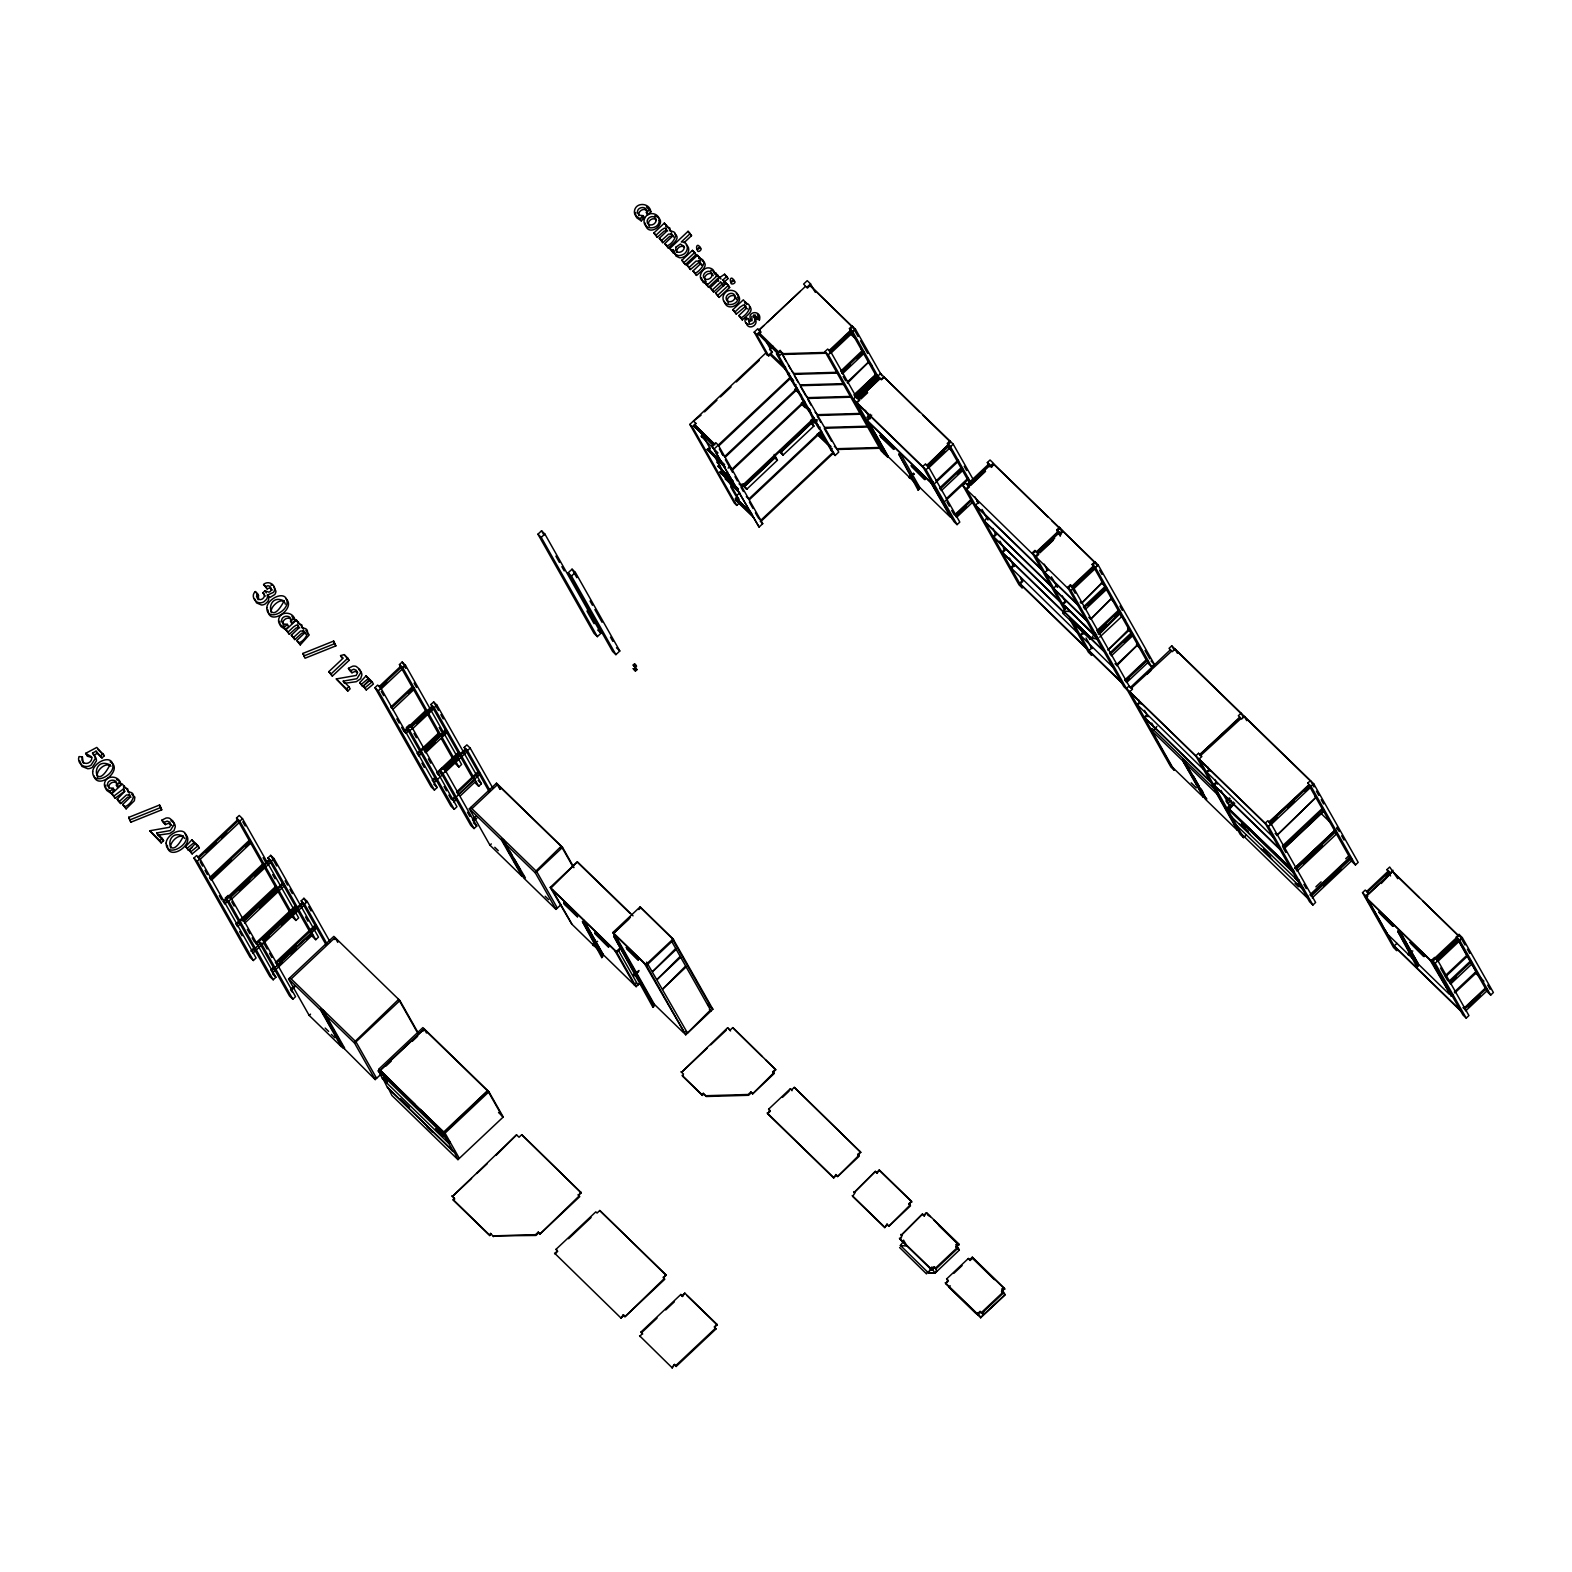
<?xml version="1.0" encoding="UTF-8"?>
<svg xmlns="http://www.w3.org/2000/svg" width="1572" height="1572" viewBox="0 0 1572 1572"><rect width="100%" height="100%" fill="white"/><g stroke="black" fill="none" stroke-linecap="round" stroke-linejoin="round"><path stroke-width="1.5" d="M595.14 943.848L592.841 945.165L593.155 944.065M635.049 975.23L635.422 974.07L634.852 975.426M634.911 974.306L633.909 975.23M909.343 477.023L911.78 475.746L910.994 477.259M910.502 476.788L911.308 475.314L909.874 476.178M1409.593 953.615C1410.123 951.551 1407.313 954.872 1410.241 953.87M304.477 631.806L305.715 633.988L304.221 632.592L301.804 633.221L294.829 639.608L293.571 637.407L300.566 631.02L303.966 630.981L303.868 633.732L296.794 640.531L300.272 644.893L309.212 634.931L305.852 630.372M673.189 236.272L669.79 236.311L662.814 242.697L661.557 240.496L668.552 234.11L671.951 234.09L671.833 236.822L664.779 243.64L668.257 247.983C671.146 244.859 681.56 238.649 674.899 233.914M285.298 604.179C283.471 595.218 269.244 606.497 271.327 612.687M564.269 904.175L577.671 916.692L563.7 902.525L576.983 915.985M595.336 933.65L608.796 946.933L594.825 932.766L608.109 946.226M638.094 960.119L626.717 948.879M880.634 436.741L894.036 449.238L880.084 435.09L893.348 448.531M911.701 466.216L925.161 479.48L911.21 465.332L924.474 478.772M1392.93 926.281L1378.978 912.133L1392.93 926.281L1379.469 913.018M1424.055 956.542L1410.104 942.375L1424.055 956.542L1410.595 943.259M167.359 845.304C167.811 862.753 196.834 843.437 184.946 833.789M268.046 609.995C268.498 627.444 297.521 608.128 285.652 598.48M379.107 1070.375L445.151 1134.552L379.107 1069.157M1227.771 807.713L1293.284 870.731M1298.531 880.241L1298.413 881.263L1294.876 877.785M118.961 781.166L120.887 784.467L117.664 787.513L116.426 785.332C118.568 777.826 105.678 778.965 107.741 785.961L109.49 787.926L113.263 788.299L114.501 790.5L111.278 793.526L106.857 790.5A7.605 6.956 -29.5 0 1 105.678 786.511L105.855 785.076M117.664 787.513L117.704 784.88M291.92 616.283L295.025 620.527L291.803 623.573L290.545 621.372C292.706 613.886 279.796 615.006 281.879 622.001L283.628 623.986L287.381 624.359L288.619 626.56L285.416 629.566L280.975 626.54A7.605 6.956 -29.5 0 1 279.796 622.571L279.993 621.137M291.803 623.573L291.94 622.06M646.505 206.915L650.867 211.827L647.644 214.873L646.406 212.672C648.548 205.185 635.658 206.305 637.721 213.301L639.47 215.266L643.223 215.659L644.481 217.86L641.258 220.866L636.817 217.84A7.605 6.956 -29.5 0 1 636.149 216.602M647.644 214.873L647.782 213.36M635.835 212.436L635.638 213.871A7.605 6.956 -29.5 0 0 635.756 215.285M976.055 1313.583L948.977 1287.272M577.317 916.869L563.759 903.311M608.443 947.11L594.884 933.552M637.701 958.625L626.147 947.385L638.448 959.942M893.682 449.415L880.143 435.857M924.808 479.656L911.269 466.098M983.797 1310.851L982.893 1315.371M748.37 318.644L749.137 321.867L751.22 320.688C745.423 310.686 762.42 309.586 759.453 319.882L756.545 319.116L755.189 314.95L753.381 315.854C760.259 325.247 741.63 328.116 745.521 317.721L748.37 318.644L749.392 323.046M756.545 319.116L756.446 317.151L754.619 318.055C760.082 324.736 748.39 331.299 746.189 323.046M91.785 757.488L87.619 756.289L85.635 753.361L96.796 747.427L104.322 755.719L101.984 757.94L96.049 751.18L92.532 753.067L94.124 754.737A7.035 6.445 -29.5 0 1 95.165 758.687L91.058 765.112A7.742 7.094 -29.5 0 1 86.44 766.547C81.43 766.782 77.107 761.477 79.013 756.623L82.353 756.8L81.921 759.983L83.552 763.344M697.221 248.808C696.73 255.588 705.415 247.197 698.44 247.669M1089.769 638.782L1062.652 613.178L1063.379 611.665M899.616 1247.52L926.498 1273.89L927.342 1272.416M759.453 319.882L757.409 314.341M751.809 316.345L752.084 320.727M1293.874 871.654L1293.697 872.932L1227.771 807.753L1294.267 871.497M700.64 263.094L701.878 265.295L698.715 262.583L690.422 269.519L689.184 267.338L696.042 261.09L699.835 261.168L700.09 264.175L692.997 271.032L696.475 275.395C700.012 272.487 710.21 264.902 702.153 260.834M593.646 944.536L593.332 945.637L595.277 944.202M634.42 974.62C637.643 970.73 630.313 977.077 634.341 974.935M911.347 476.807L910.306 475.805M272.369 590.011L269.618 587.987L267.122 588.91L263.585 584.489C267.495 580.559 274.648 583.644 274.648 589.009A5.797 5.306 -29.5 0 1 273.489 592.369L267.378 595.12A5.522 5.05 -29.5 0 1 266.454 599.364L264.135 601.604A6.445 5.895 -29.5 0 1 260.245 602.803C254.664 603.039 250.675 595.513 255.293 591.563L257.513 593.705L256.511 596.299L258.063 599.718M257.513 593.705L258.889 599.443C262.642 600.877 266.768 595.316 262.897 592.762L265.039 590.738L268.851 592.192C273.98 590.699 269.814 583.153 265.884 586.71L263.585 584.489M948.957 1287.114L950.176 1285.758M1238.775 829.092L1237.419 830.37L1216.807 793.919L1218.162 792.642L1152.119 728.465L1150.763 729.742L1182.91 760.986L1203.523 797.417L1202.58 793.781L1204.938 797.063M910.168 476.866L909.697 478.202L911.406 477.082M593.803 944.32L595.061 942.807L593.568 944.281M1410.084 954.086C1412.697 950.136 1405.741 956.798 1409.671 954.499M418.211 1032.961L399.897 1000.558L333.834 936.381L288.56 978.963L320.688 1010.207L341.32 1046.638L341.556 1045.144M573.996 867.606L562.54 847.367L496.497 783.19L469.34 808.755L501.468 839.979L522.101 876.429L522.336 874.936L524.262 876.783M1182.95 760.927L1205.272 799.126L1237.419 830.37M731.471 280.897C728.209 287.067 739.469 282.508 732.984 280.268M1066.229 607.46L1063.478 611.135L1091.381 638.252L1098.003 638.743L1091.361 638.075L1063.537 611.056L1070.139 611.567M1063.89 611.547L1062.947 612.058M1090.968 637.859L1089.612 639.45M1091.381 638.252L1095.409 632.691M934.633 1267.091L936.696 1270.687L934.888 1273.182L928.266 1272.691L900.422 1245.476L903.114 1241.9M907.024 1246.007L900.343 1245.574M928.246 1272.514L932.294 1267.13L928.266 1272.691L934.829 1272.986L936.696 1270.687M383.706 1077.626L387.302 1082.086M910.915 476.591L909.048 477.652L910.031 475.746M593.076 943.79L595.434 943.239M320.747 1010.148C321.002 1007.239 326.426 1013.331 326.328 1015.885M322.889 1009.813L344.641 1048.151M501.527 839.939C501.704 837.463 505.909 841.57 503.276 841.649L523.849 878.139L555.997 909.382L560.791 904.863M1203.562 797.377L1171.376 766.193L1150.763 729.742M192.118 847.446L188.542 850.393L185.614 846.561L191.902 839.841L195.675 844.478L191.902 839.841M189.23 850.079L195.518 843.339L198.052 845.795L199.29 847.996L192.157 853.891L189.23 850.079L192.157 853.891M359.752 682.621L366.04 675.881L368.555 678.338L369.813 680.538L362.68 686.433L359.752 682.621L362.68 686.433M363.368 686.119L369.656 679.399L372.171 681.855L373.409 684.036L366.276 689.951L363.368 686.119L366.276 689.951M898.85 454.249L918.146 490.15L919.07 489.305L898.85 454.249L900.225 452.972M582.485 921.703L601.781 957.603L602.685 956.739L582.485 921.703L583.841 920.426L603.216 954.656L601.781 957.603M613.807 936.303L652.97 1007.338L653.873 1006.493L613.807 936.303L615.163 935.026L654.404 1004.41L652.871 1007.22M1397.744 931.312L1417.04 967.212L1417.944 966.348L1397.744 931.312L1399.1 930.035L1418.494 964.265L1417.04 967.212M341.32 1046.638L309.173 1015.414L288.56 978.963M522.101 876.429L489.953 845.186L469.34 808.755M650.867 211.827C649.727 202.277 634.99 201.884 634.4 211.67A7.605 6.956 -29.5 0 0 635.579 215.639L640.02 218.685L643.223 215.659M646.406 212.672L649.629 209.626M667.727 230.966L664.288 230.986L657.312 237.352L653.834 232.99L664.367 223.086L667.825 227.429L664.367 223.086M100.726 755.739L103.084 753.538M657.312 237.352L656.055 235.152L661.498 230.043L664.347 228.176L666.489 228.765L666.292 231.615L659.336 238.335L662.814 242.697M666.587 225.248L665.624 226.152L669.868 228.038L670.203 231.182C680.931 231.064 673.111 244.151 667.019 245.802L668.257 247.983M673.268 252.876L672.03 250.675L673.13 249.634L674.388 251.834L673.268 252.876L669.81 248.514L688.064 231.32L691.523 235.682L684.075 242.697M690.285 233.481L681.344 241.911C689.381 241.243 688.968 252.876 682.327 254.782A7.369 6.74 -29.5 0 1 678.18 255.509L674.702 253.858L673.13 249.634M120.887 784.467C119.767 774.917 105.01 774.524 104.42 784.31A7.605 6.956 -29.5 0 0 105.599 788.299L110.04 791.325L113.263 788.299M116.426 785.332L119.649 782.286M295.025 620.527C293.885 610.977 279.148 610.584 278.558 620.37A7.605 6.956 -29.5 0 0 279.737 624.339L284.178 627.385L287.381 624.359M290.545 621.372L293.787 618.327M115.188 798.203L113.95 796.002L123.363 789.026L124.601 791.227L115.188 798.203L111.73 793.86L122.262 783.937L125.721 788.299L123.5 786.138M299.741 627.876L296.302 627.896L289.327 634.263L285.868 629.9L296.381 619.997L299.839 624.339M681.914 260.284L692.446 250.361L694.667 252.522L695.905 254.723L685.392 264.627L681.914 260.284L685.392 264.627M124.483 786.098L123.5 787.022L127.745 788.908L128.098 792.033C138.827 791.915 131.007 805.002 124.895 806.652L126.133 808.853L134.327 800.757L134.878 797.142L131.734 794.312M289.327 634.263L288.069 632.062L293.512 626.933L296.361 625.086L298.503 625.676L298.307 628.525L291.351 635.245L294.829 639.608M298.601 622.158L297.639 623.062L301.883 624.949L302.217 628.073C312.946 627.955 305.125 641.062 299.034 642.712L300.272 644.893M684.134 262.445L694.667 252.522M131.066 797.142L127.686 797.181L120.69 803.547L118.47 801.386L117.212 799.185L124.778 791.364L123.363 789.026M690.422 269.519L686.944 265.157L697.477 255.254L700.955 259.616L699.972 260.539M120.69 803.547L119.452 801.347L126.428 794.98L129.828 794.941L129.729 797.692L122.675 804.491L126.133 808.853M699.717 257.415L698.734 258.339C709.444 259.518 700.581 271.013 695.217 273.214L696.475 275.395M705.101 282.803L706.201 281.761C694.962 281.427 701.937 264.823 710.74 268.34A6.583 6.013 -29.5 0 1 713.629 270.58L714.415 274.039L715.633 272.899L719.092 277.242L708.579 287.165L705.101 282.803L708.579 287.165M706.339 285.004L707.439 283.962L703.097 282.41L701.387 277.733M715.653 276.24L716.871 275.08L715.633 272.899M707.321 284.964L717.854 275.061M718.758 281.25L717.52 279.069L724.594 274.216L728.052 278.558L722.393 283.805L723.651 286.006L720.683 282.135L712.411 289.916L713.668 292.097L721.921 284.335M713.668 292.097L710.19 287.755L718.463 279.973L717.52 279.069M722.943 279.993L725.91 283.864L722.943 279.993L726.795 276.358M715.653 293.06L726.185 283.137L728.406 285.298L729.644 287.499L719.111 297.403L715.653 293.06L719.111 297.403M717.873 295.202L728.406 285.298M328.823 671.657L343.168 658.157L340.535 655.603L344.15 654.6L347.805 658.177L349.063 660.378L332.36 676.078L328.823 671.657L332.36 676.078M331.122 673.897L347.805 658.177M162.309 838.485L163.567 840.686L161.189 842.906L159.951 840.706L162.309 838.485L156.65 832.963L170.346 830.547L174.02 824.691A7.212 6.602 -29.5 0 0 172.881 820.997L169.737 818.383A5.895 5.404 -29.5 0 0 166.003 818.069L161.837 820.171L163.095 822.372L165.374 824.593L168.44 823.276L171.82 825.516M747.643 308.898L744.578 307.149L736.285 314.086L732.807 309.723L743.34 299.82L746.818 304.182L744.578 302.02M736.285 314.086L735.048 311.904L740.117 307.11L743.34 304.968L745.698 305.734L745.953 308.741L738.86 315.599L742.338 319.961C744.99 316.562 754.619 311.806 749.726 306.461M745.58 301.981L744.597 302.905C755.307 304.084 746.445 315.579 741.08 317.78L742.338 319.961M348.905 686.65L350.143 688.831L347.785 691.071L346.547 688.87L348.905 686.65L343.246 681.128L356.923 678.711L360.617 672.855A7.212 6.602 -29.5 0 0 359.477 669.141L356.333 666.548A5.895 5.404 -29.5 0 0 352.6 666.233L348.434 668.336L349.672 670.537L351.971 672.757L355.036 671.441L357.61 672.502M193.926 858.096L196.638 855.541L199.939 858.744L256.079 957.977L253.367 960.531L250.066 957.328L193.926 858.096L197.227 861.299L253.367 960.531M236.507 818.01L239.219 815.455L242.52 818.678L298.66 917.891L295.949 920.445L292.628 917.242L236.507 818.01L239.809 821.232L295.949 920.445M374.981 687.632L377.693 685.078L380.994 688.281L437.134 787.513L434.422 790.068L431.121 786.845L374.981 687.632L378.282 690.835L434.422 790.068M438.863 734.262L399.445 664.583L402.177 662.028L405.478 665.251L461.618 764.464L458.886 767.018L455.585 763.815M537.938 534.205L541.554 530.786L544.855 534.008L600.995 633.221L597.38 636.64L594.078 633.418L537.938 534.205L541.24 537.408L597.38 636.64M767.332 355.39L754.187 332.164L757.802 328.764L760.298 331.161L756.663 334.581L768.846 356.097L766.37 353.68M379.127 686.591L400.86 666.115L402.687 668.67L380.935 689.145L379.952 687.396L401.685 666.921L402.687 668.67M763.913 325.522L758.745 330.395L805.355 286.517M767.372 322.26L800.168 291.39M198.72 858.017L238.748 820.348L239.73 822.097L199.723 859.766L197.895 857.212L237.922 819.543L239.73 822.097M205.853 852.417L216.288 842.592M221.514 837.68L226.722 832.767M381.78 686.768L386.81 682.052M197.227 861.299L199.939 858.744M239.809 821.232L242.52 818.678M378.282 690.835L380.994 688.281M458.886 767.018L402.746 667.805L405.478 665.251M541.24 537.408L544.855 534.008M806.908 287.283L810.523 283.864L807.222 280.661L803.606 284.08L807.379 288.128L810.091 285.573L852.614 326.878L849.902 329.432L852.692 332.655L830.94 353.13L829.937 351.362L851.69 330.886M758.195 333.618L779.044 354.643L758.195 333.618L759.119 332.773L779.221 352.541L780.577 351.263L783.053 353.68L825.457 352.442M759.414 333.284L760.769 332.006L758.293 329.609M759.865 334.089L760.769 332.006M759.197 335.367L759.119 332.773M739.194 503.119L736.777 505.398L734.301 502.981L689.833 424.401L765.937 352.894L768.413 355.311L772.009 351.873L769.533 349.456L772.972 346.213M249.535 840.077L209.508 877.746L211.336 880.32L251.363 842.631L249.535 840.077L251.363 842.631M412.493 686.65L390.74 707.125L391.566 707.931L413.318 687.455L412.493 686.65L414.301 689.204L392.568 709.679M701.033 415.205L693.507 421.08L696.003 423.477L693.783 425.737L712.981 445.171M704.551 411.884L716.93 400.251M720.448 396.93L731.059 386.948M736.344 381.957L759.315 360.342M210.334 878.552L250.361 840.882M212.259 877.864L231.398 859.845M245.311 846.738L250.538 841.826M408.465 693.134L413.475 688.398M736.777 505.398L692.309 426.798L695.924 423.399M694.785 427.505L694.628 424.754L714.454 444.011L713.629 445.014L693.783 425.737M794.43 385.533L776.509 353.857L780.125 350.438L838.741 452.088L835.125 455.487L832.649 453.09M835.125 455.487L778.985 356.255L782.601 352.855M702.861 435.621L701.505 436.898L702.409 434.835M568.14 572.837L572.051 569.182L575.352 572.385L619.8 650.985L615.91 654.64L612.608 651.437L568.14 572.837L571.461 576.059L615.91 654.64M225.425 897.985L228.137 895.431L231.438 898.634L275.906 977.234L273.194 979.788L269.873 976.585L225.425 897.985L228.726 901.188L273.194 979.788M267.987 857.899L270.698 855.345L274 858.567L318.468 937.148L315.756 939.702L312.455 936.499L267.987 857.899L271.288 861.122L315.756 939.702M406.48 727.522L409.192 724.967L412.493 728.17L456.961 806.75L454.249 809.305L450.948 806.102L406.48 727.522L409.781 730.725L454.249 809.305M471.796 776.706L430.944 704.472L433.656 701.918L436.957 705.14L481.425 783.721L478.713 786.275L475.412 783.072M222.929 901.463L262.956 863.775L263.782 864.58M405.144 732.591L404.161 730.842L425.894 710.367L426.719 711.153M269.343 859.334L223.755 902.269L224.757 904.018L228.235 900.736M409.31 730.253L405.969 733.397L404.986 731.648L432.3 705.907L434.127 708.461L412.375 728.936L411.373 727.188L433.125 706.712L434.127 708.461M246.549 881.931L250.027 878.65M571.461 576.059L575.352 572.385M230.16 897.808L270.168 860.139L271.17 861.888L231.143 899.557L229.335 897.003M724.731 467.277L707.203 449.454L708.107 448.59L724.653 464.664M239.023 890.577L249.457 880.752M254.684 875.82L264.764 866.349M416.56 723.415L433.302 707.655M708.284 448.865L709.64 447.588M228.726 901.188L231.438 898.634M271.288 861.122L274 858.567M409.781 730.725L412.493 728.17M478.713 786.275L434.245 707.695L436.957 705.14M712.155 446.075L715.771 442.675L718.286 445.151L762.715 523.673L759.099 527.072L712.155 446.075L759.099 527.072M789.576 373.271L788.22 374.549L790.696 376.966L714.631 448.492M718.738 445.937L791.148 377.752M856.661 402.353L859.393 399.799L856.092 396.596L853.36 399.15L856.661 402.353L887.728 457.255L881.126 450.83L824.986 351.597L827.697 349.043L830.999 352.266L857.271 398.699M878.119 379.245L849.45 328.568L852.162 326.013L855.463 329.216L881.754 375.669M829.112 350.576L850.865 330.081L852.692 332.655M829.407 351.087L839.448 341.655M844.459 336.939L851.14 330.651M830.114 352.325L851.867 331.849M796.002 384.629L794.646 385.906L797.122 388.304L724.712 456.489L722.236 454.092M884.427 454.033L828.287 354.82L830.999 352.266M879.023 378.223L852.751 331.771L855.463 329.216M725.144 457.275L797.554 389.109M733.2 481.091L718.325 466.668L719.249 464.585L716.773 462.188M718.325 466.668L719.681 465.391M235.721 924.081L275.748 886.392L277.556 888.946L256.688 908.616M416.953 753.44L438.706 732.965L440.514 735.519L425.462 749.706M276.574 887.197L236.547 924.886L237.549 926.635L241.027 923.353M439.531 733.77L417.779 754.246L418.761 756.014L422.102 752.85M282.764 883.032L242.736 920.72L243.562 921.526L283.589 883.837L282.764 883.032L283.766 884.8M737.523 489.875L719.996 472.072L720.9 471.207L734.124 484.058M244.505 920.072L251.461 913.529M424.794 750.885L446.546 730.41L445.721 729.605L423.968 750.099L425.796 752.654L447.529 732.179L446.546 730.41M259.4 907.732L276.79 891.344M434.992 742.397L424.971 751.848L425.796 752.654M441.693 736.089L446.703 731.373L447.529 732.179M720.998 473.82L720.9 471.207M244.564 923.275L284.591 885.586L283.589 883.837M728.091 468.122L729.447 466.845L731.923 469.262L804.333 401.076L801.858 398.679M724.004 474.98L727.541 471.639M732.375 470.048L804.785 401.862M726.932 478.163L725.576 479.44L726.48 477.377M844.439 368.595L847.78 365.451M863.323 351.421L864.305 353.189L842.553 373.664L841.57 371.916L863.323 351.421L861.142 349.298M850.098 364.979L841.727 372.859L842.553 373.664M856.779 358.691L863.48 352.383L862.38 350.497L840.745 371.11L841.57 371.916M847.072 382.291L868.785 361.855L867.548 360.636M847.524 383.096L868.785 361.855M295.556 905.649L255.529 943.338L256.354 944.124L296.381 906.455L295.556 905.649L297.383 908.203L286.929 918.028M451.97 762.656L460.321 754.776L458.513 752.222L436.761 772.697L438.588 775.251L441.929 772.107M258.476 941.097L261.188 938.543L264.489 941.746L295.556 996.648L292.824 999.202L289.523 995.98L258.476 941.097L261.777 944.3L292.824 999.202M326.288 945.185L301.215 900.854L303.927 898.3L307.228 901.503L329.924 941.628M439.688 770.457L442.42 767.902L445.721 771.125L476.768 826.007L474.056 828.562L470.755 825.359L439.688 770.457L442.99 773.679L474.056 828.562M489.246 791.757L464.172 747.427L466.884 744.873L470.185 748.076L492.881 788.201M744.087 484.373L745.364 484.608M774.682 456.293L777.315 460.321L746.72 489.285L741.611 484.156M811.054 421.316L811.643 422.613M437.586 773.503L459.338 753.027M741.984 487.045L814.394 418.859M266.965 935.261L270.443 931.98M254.35 947.582L250.872 950.864L251.697 951.669L260.402 943.475M262.563 939.977L302.571 902.289M432.104 780.223L435.444 777.079M443.776 769.337L465.528 748.862L466.353 749.667L467.356 751.416L445.603 771.911L444.601 770.142L466.353 749.667M775.35 457.02L745.855 485.237L775.546 457.275L774.662 456.253M811.584 422.593L782.247 450.987L811.859 422.907M257.356 945.892L260.834 942.611M264.312 939.329L278.244 926.222M744.637 487.084L746.798 488.99M436.269 777.885L432.929 781.029L433.911 782.797L442.282 774.917M739.587 492.92L736.05 496.241L738.526 498.658L736.148 500.603L754.324 518.269M813.785 423.006L817.244 419.763M269.264 936.224L263.546 941.726L264.371 942.532L263.389 940.763L303.396 903.094L304.398 904.843L252.699 953.418M281.447 924.768L298.346 908.97M446.448 769.533L458.159 758.49M261.777 944.3L264.489 941.746M327.212 944.183L304.516 904.057L307.228 901.503M442.99 773.679L445.721 771.125M490.169 790.755L467.474 750.63L470.185 748.076M736.148 500.603L736.05 497.99L750.944 512.452M779.673 451.695L783.111 455.035L813.883 426.051L810.268 422.691M875.899 374.333L854.146 394.808L855.974 397.382L877.726 376.887L875.899 374.333L877.726 376.887M820.073 427.171L818.717 428.449L821.193 430.866L748.783 499.051L746.307 496.634M854.284 395.063L876.017 374.608M854.972 395.613L876.724 375.138M855.148 396.576L875.231 377.673M749.235 499.837L821.645 431.652M857.447 398.03L879.2 377.535M858.273 398.816L880.025 378.341M860.572 398.266L867.253 391.978M973.52 480.05L953.202 444.149L884.132 377.241L881.401 379.795L880.163 378.597L858.45 399.052L859.688 400.251L856.976 402.805L926.026 469.733L957.073 524.635L959.804 522.081L928.738 467.179L925.436 463.976L922.725 466.53L953.772 521.432L957.073 524.635M860.945 399.013L867.646 392.705M275.355 962.575L315.363 924.906L316.188 925.712L317.19 927.46L277.163 965.149L276.181 963.381L316.188 925.712M478.32 771.479L456.568 791.954L458.395 794.508L480.148 774.033L478.32 771.479L480.148 774.033M457.393 792.76L479.146 772.284M279.816 961.062L295.477 946.324M312.887 929.936L316.365 926.655L315.363 924.906M270.698 970.12L274.176 966.839M288.089 953.732L296.794 945.538M455.251 796.336L451.911 799.48L452.736 800.286L474.489 779.81L475.491 781.559L460.419 795.746M278.637 965.306L282.115 962.044M290.82 953.85L296.047 948.938M306.481 939.093L311.708 934.181L312.533 934.986L272.506 972.675L271.524 970.907L311.531 933.237L312.533 934.986M453.738 802.034L457.079 798.89M832.119 448.452L830.743 449.73L833.219 452.147L760.809 520.312L758.333 517.915M866.938 417.425L870.298 414.281M871.713 415.126L866.604 419.921L932.668 484.117M870.495 417.602L867.115 420.805L933.159 484.982L958.625 461.009M761.261 521.098L833.671 452.933M291.174 978.924L335.072 937.58L337.784 942.375M471.934 808.676L497.735 784.389L500.446 789.183M334.089 939.525L335.445 938.248M635.442 671.008L633.359 668.67L635.442 671.008L636.896 669.652L633.261 665.054L634.538 663.856L636.051 665.722M293.984 986.096L290.506 989.358L292.333 991.932L291.508 991.126M291.331 990.163L294.809 986.882M476.886 818.147L473.545 821.291L472.563 819.543L475.903 816.399M636.188 665.467L635.226 667.255M633.791 669.417L635.226 668.041L633.496 664.976M309.173 1015.414L310.529 1014.137M489.953 845.186L491.309 843.909M949.901 440.946L947.189 443.5L950.49 446.703L970.789 482.604M926.812 465.41L948.564 444.935L950.372 447.489L928.62 467.965L927.637 466.216L949.39 445.741L950.372 447.489M927.794 467.159L944.536 451.419M926.026 469.733L928.738 467.179M950.49 446.703L953.202 444.149M933.316 481.68L931.508 483.39L952.534 519.232M936.047 480.914L958.114 460.144M339.925 1043.435L336.958 1036.97M525.421 877.923L502.844 839.586M961.357 467.552L939.604 488.027L941.412 490.582L963.164 470.107L961.357 467.552L963.164 470.107M940.429 488.833L962.182 468.338M957.328 474.017L962.339 469.301M560.32 848.094L561.676 846.817L498.108 785.057M381.878 1073.381L375.217 1079.591L354.604 1043.14L399.897 1000.558M555.997 909.382L535.384 872.932L562.54 847.367M946.265 498.737L968.116 478.163M945.067 501.193L968.607 479.047M962.87 485.571L966.171 488.794L1022.311 588.007L1019.01 584.804L962.87 485.571L965.581 483.017L969.393 487.045L966.662 489.599L1033.158 554.582M987.334 462.541L990.046 459.987L993.347 463.19L990.635 465.744L987.334 462.541L989.712 466.766M966.996 484.549L988.749 464.054L989.574 464.86L967.821 485.335M968.136 485.846L989.869 465.391L991.559 467.395L993.818 464.035L991.107 466.589M966.171 488.794L968.883 486.22M970.258 485.06L985.31 470.893M970.494 485.532L985.546 471.345M571.776 924.1L550.239 887.374L577.396 861.81L633.025 915.847M577.396 861.81L550.731 888.259L616.794 952.436L620.193 949.233M971.476 499.051L954.754 514.81L955.58 515.616L972.302 499.857M955.442 514.987L970.572 500.741M955.953 515.871L966.033 506.361L955.737 516.559M956.562 517.365L973.304 501.606M380.228 1070.139L424.126 1028.815L426.503 1033.02M424.244 1029.031L380.345 1070.355L396.183 1086.056M385.985 1066.052L391.251 1061.1M412.316 1041.254L417.602 1036.302M423.261 1030.957L424.617 1029.68L488.185 1091.459M450.594 1148.189C452.559 1154.477 456.293 1148.385 453.247 1151.293L448.786 1143.434L382.468 1078.785L383.823 1077.508M383.823 1078.726L386.85 1082.518M683.722 1032.883L652.675 1002.72L612.923 932.471L640.079 906.906L673.111 938.995L712.863 1009.244L685.706 1034.808L644.481 963.518M630.392 917.36L613.434 933.355L646.446 965.444L673.602 939.879L640.079 906.906M613.512 933.434L628.761 919.07M638.861 909.559L640.669 907.869M1011.248 568.416L1013.96 565.841M1064.48 609.936L1032.234 552.931L1034.946 550.377L1038.267 553.599L1035.535 556.154L1065.403 608.934M1056.698 529.902L1059.43 527.347L1062.731 530.55L1060 533.105L1056.698 529.902L1060.294 536.229M1032.725 553.776L1035.437 551.222L1037.206 552.696L1058.958 532.22L1057.15 530.766L1059.862 528.212L993.818 464.035M1036.38 551.91L1058.113 531.415M1036.675 552.42L1058.388 531.984M1039.623 552.44L1054.655 538.292M618.602 950.726L637.977 984.976L641.258 981.734L636.169 986.666L616.283 951.551L619.682 948.348M1039.858 552.892L1053.24 540.277M1059.115 533.183L1060.903 534.775L1059.214 532.77L1037.5 553.226L1038.738 554.444L1036.027 556.999L1068.606 589.028M1060.452 533.989L1063.183 531.434L1095.33 562.658L1092.599 565.213L1095.389 568.435L1073.637 588.91L1072.811 588.105L1094.564 567.63M443.795 1131.919L487.693 1090.575L501.979 1115.825M487.811 1090.791L444.286 1132.783L420.235 1109.419M445.151 1134.552L378.99 1068.94L422.888 1027.597L488.931 1091.793L445.033 1133.117L459.319 1158.368M445.289 1133.55L378.773 1069.805M450.005 1141.901L449.415 1143.316L445.878 1139.838M638.212 971.398L638.428 971.791M685.706 1034.808L645.954 964.56L673.111 938.995M635.992 983.05L634.184 984.74L572.09 924.415L552.401 889.85M636.169 986.666L634.518 985.074L636.326 983.365M675.685 948.525L652.655 971.555L676.196 949.39M387.95 1087.333L391.9 1095.468L457.963 1159.645L503.217 1117.024L488.931 1091.793M1127.124 689.813L1123.823 686.61L1067.683 587.378L1070.414 584.823L1073.715 588.046L1129.855 687.259M1092.167 564.348L1094.878 561.793L1098.18 564.996L1154.32 664.229L1151.608 666.783L1148.287 663.581L1092.167 564.348L1095.468 567.551L1151.608 666.783M1068.174 588.223L1070.886 585.668L1073.637 588.91M1071.829 586.356L1093.581 565.861M680.165 956.424L657.116 979.454L680.656 957.309M1077.193 582.21L1093.896 566.47M1072.654 587.142L1094.407 566.667M1312.895 905.02L1309.594 901.797L1265.126 823.217L1267.916 820.702L1271.139 823.866L1315.607 902.446L1312.895 905.02L1268.427 826.42L1126.456 688.477L1129.168 685.903L1132.508 689.125L1129.757 691.68L1174.225 770.26L1170.924 767.057L1070.984 590.6L1073.715 588.046M1095.468 567.551L1098.18 564.996M1065.226 601.251L1062.495 603.805L1098.081 638.645M685.628 966.073L662.598 989.122L686.119 966.957M471.541 1178.45L452.284 1196.567L516.559 1134.846L519.035 1137.244L521.747 1134.689L581.227 1192.834L578.516 1195.388L579.754 1196.606L539.923 1234.099L538.253 1232.114L535.521 1234.668L493.117 1235.887L535.973 1235.454L538.685 1232.9M1081.438 603.314L1102.719 582.072L1081.438 603.314L1080.161 602.076M476.788 1173.518L487.281 1163.634M496.025 1155.4L516.559 1134.846M453.404 1200.242L454.328 1198.178L453.404 1200.242L489.737 1235.553L490.641 1233.489L489.737 1235.553M1084.267 607.696L1106.02 587.221L1107.022 588.969L1085.269 609.445L1083.442 606.89L1105.195 586.415L1106.197 588.164L1087.785 605.495M1111.777 598.067L1090.496 619.309L1111.777 598.067L1110.48 596.829M1082.872 632.455L1080.161 635.009L1112.76 667.039M1080.612 635.795L1083.324 633.241M1097.688 631.394L1119.441 610.918L1118.616 610.113L1096.863 630.588L1098.671 633.162L1120.423 612.667L1119.441 610.918M1106.216 624.477L1097.846 632.357L1098.671 633.162M1114.587 616.597L1119.598 611.881M1083.599 624.064L1095.448 635.579L1096.765 634.243M1098.612 633.693L1120.325 613.237L1099.044 634.479M1099.693 637.132L1122.487 615.831M710.465 1009.99L687.436 1033.02L685.864 1031.507M1129.207 628.879L1107.926 650.12L1129.659 629.665L1127.91 627.621M1131.408 632.73L1109.655 653.205L1111.463 655.76L1133.216 635.285L1131.408 632.73L1133.216 635.285M1110.48 654.011L1132.233 633.536M1124.039 642.358L1132.39 634.479M707.321 1048.052L681.423 1072.438L727.6 1027.754L730.076 1030.171L732.788 1027.616L775.762 1069.726L773.031 1072.281L774.269 1073.479L752.556 1093.935L750.866 1091.931L748.154 1094.485L705.749 1095.723L703.274 1093.306L702.37 1095.389L703.274 1093.306M710.78 1044.81L726.323 1030.171M1136.753 643.223L1138.03 644.481L1116.317 664.936L1115.02 663.679M1116.749 665.722L1138.03 644.481M702.37 1095.389L682.543 1076.132L683.466 1074.049L680.99 1071.652M578.516 1195.388L580.795 1192.048M1146.558 659.513L1124.805 679.988L1125.631 680.794L1147.383 660.319L1146.558 659.513L1148.366 662.067L1126.613 682.543M1125.139 680.538L1146.853 660.083M1125.591 681.324L1128.932 678.18M539.923 1234.099L579.302 1195.801L578.064 1194.602M1125.788 681.757L1129.148 678.593M1310.105 787.375L1352.156 861.731L1355.457 864.934L1358.188 862.38L1313.72 783.78L1171.749 645.837L1169.037 648.391L1172.339 651.633L1175.05 649.04L1177.448 653.284M1170.393 649.806L1130.366 687.495L1131.192 688.3L1171.553 651.221M1147.305 674.034L1150.763 670.792M555.997 1249.347L557.235 1250.565L554.975 1253.906L557.687 1251.351L555.997 1249.347L595.827 1211.855L597.065 1213.053L599.777 1210.499L665.821 1274.676L663.561 1278.036L664.799 1279.235L624.968 1316.727L623.278 1314.742L621.019 1318.083L623.73 1315.528M568.573 1238.736L591.072 1217.534M1139.739 701.898L1137.008 704.452L1203.504 769.415M1137.46 705.238L1140.172 702.684M1146.951 714.651L1144.239 717.225L1210.283 781.402M1147.403 715.457L1144.691 718.011L1210.735 782.188M773.031 1072.281L775.31 1068.921M703.725 1094.112L706.201 1096.509L748.606 1095.291L751.318 1092.736M752.556 1093.935L773.837 1072.694L772.599 1071.475M1156.894 726.402L1153.769 730.351M833.632 1177.919L767.588 1113.742L770.3 1111.188L768.61 1109.184L790.343 1088.728L791.581 1089.927L794.292 1087.372L860.788 1152.355L858.076 1154.909L859.314 1156.108L837.601 1176.563L835.911 1174.559L833.632 1177.919L836.343 1175.365M782.443 1097.394L789.124 1091.086M767.588 1113.742L769.848 1110.382L768.61 1109.184M1185.033 763.992C1179.786 756.368 1188.098 762.322 1184.757 762.617L1216.807 793.919M1198.552 753.302L1195.781 755.818L1240.249 834.418L1243.55 837.621L1246.262 835.066M1199.79 754.521L1240.072 717.795M1239.718 717.166L1199.691 754.855L1200.517 755.641L1240.898 718.601M1217.553 738.997L1222.761 734.104M663.561 1278.036L665.821 1274.676M624.968 1316.727L664.347 1278.449L663.109 1277.23M1209.084 769.278L1206.372 771.832L1272.868 836.815M1206.805 772.638L1209.536 770.064M1216.296 782.05L1213.584 784.605L1279.647 848.782M1216.748 782.836L1214.036 785.391L1280.08 849.568M642.712 1333.98L641.042 1331.975L680.853 1294.483L682.543 1296.487L684.822 1293.127L682.091 1295.682M641.474 1332.781L657.057 1318.102M665.722 1309.948L674.388 1301.793M640 1336.534L642.28 1333.194L641.042 1331.975M1225.905 801.17L1229.383 797.888M1230.208 798.694L1226.73 801.975L1227.712 803.724L1231.19 800.443M858.076 1154.909L860.336 1151.549M1233.254 801.917L1227.987 806.888L1229.225 808.087L1234.492 803.135M837.601 1176.563L858.862 1155.322L857.624 1154.123M1234.61 803.351L1229.717 808.971M875.388 1171.356L854.107 1192.598L875.388 1171.356L877.058 1173.36L879.338 1170L876.626 1172.574M884.781 1227.614L887.04 1224.254L884.781 1227.614L852.633 1196.371L854.893 1193.01L853.655 1191.812M674.427 1364.417L672.148 1367.778L674.427 1364.417L676.157 1366.461L715.987 1328.969L714.238 1326.925L716.97 1324.371L684.822 1293.127M716.97 1324.371L714.69 1327.711L715.987 1328.969M675.705 1365.675L715.535 1328.183M1307.727 783.19L1310.419 780.577L1314.015 786.943M1269.154 821.901L1309.417 785.194M1309.063 784.546L1269.036 822.235L1270.864 824.789L1310.871 787.12L1309.889 785.352L1269.862 823.04M1286.918 806.377L1292.105 801.504M1271.768 822.353L1276.995 817.44M1287.429 807.615L1294.385 801.052M1304.839 791.227L1310.046 786.314M1268.427 826.42L1271.139 823.866M1355.457 864.934L1311.009 786.334L1313.72 783.78M1316.196 797.161L1276.818 835.459L1316.196 797.161L1314.958 795.963M1322.465 808.263L1282.457 845.952L1284.265 848.507L1324.292 810.818L1322.465 808.263L1323.86 810.72L1284.049 848.212M1283.283 846.738L1323.31 809.069M1283.597 847.426L1292.243 839.271M1307.825 824.612L1318.22 814.827M1293.894 837.876L1283.44 847.701L1284.265 848.507M1309.555 823.119L1318.24 814.925M887.492 1225.04L888.789 1226.298L910.502 1205.842L908.773 1203.798L911.485 1201.244L879.338 1170M909.206 1204.604L911.485 1201.244M888.789 1226.298L910.05 1205.056L908.773 1203.798M922.528 1213.977L901.267 1235.219L922.528 1213.977L924.277 1216.021L926.537 1212.66L923.825 1215.215M931.528 1269.469L934.259 1266.914L931.98 1270.255L899.832 1239.031L902.092 1235.671L900.815 1234.433M900.167 1238.775L901.522 1237.498M1294.542 868.196L1334.942 830.173M1294.66 868.432L1335.06 830.389M1295.249 868.55L1335.276 830.881L1336.102 831.667L1337.084 833.435L1297.077 871.104L1296.075 869.355L1336.18 831.372M1303.208 863.755L1322.347 845.736M1297.509 880.91L1298.865 879.632M1299.592 886.136L1303.581 889.182M1315.862 886.844L1321.128 881.872M1345.711 858.725L1349.208 855.423M1308.317 896.315L1306.961 897.592L1240.898 833.415M1310.066 894.645L1350.446 856.622M1350.427 857.664L1310.4 895.333L1311.225 896.138L1351.252 858.45L1350.427 857.664L1352.234 860.218L1312.227 897.887M1323.565 885.625L1340.975 869.237M956.739 1245.771L957.721 1244.14M926.537 1212.66L958.684 1243.904L955.973 1246.458L957.662 1248.463L935.93 1268.918L934.692 1267.7M956.424 1247.244L958.684 1243.904M957.21 1247.657L935.497 1268.113L934.259 1266.914M931.508 1267.327L934.927 1273.281L959.254 1250.153L956.031 1244.435L959.352 1250.271L955.756 1246.753M977.922 1312.718L980.732 1317.788L945.637 1283.538L948.348 1280.984L946.619 1278.94L968.352 1258.484L969.629 1259.742L972.341 1257.187L1004.488 1288.411L1002.229 1291.771M953.752 1273.438L962.103 1265.578M945.637 1283.538L947.916 1280.197L946.619 1278.94M972.341 1257.187L970.081 1260.528L968.352 1258.484M947.346 1282.005L945.951 1283.243M971.142 1259.585L972.498 1258.307L994.467 1279.647M1384.912 929.622L1396.86 950.726L1393.558 947.523L1362.511 892.641L1365.223 890.066L1368.524 893.289L1365.813 895.843L1382.535 925.397M1390.552 875.938L1386.976 869.591L1389.687 867.037L1397.763 878.689M1366.599 891.52L1388.351 871.026L1389.176 871.831L1390.159 873.6L1368.406 894.075L1367.424 892.307L1389.176 871.831M1385.993 875.938L1389.334 872.794L1388.351 871.026M1392.988 870.24L1390.277 872.814L1386.976 869.591M1387.035 933.709L1365.498 896.983L1392.654 871.419L1459.209 936.46L1422.699 900.992M1367.817 896.158L1366.009 897.848L1432.053 962.025M1381.277 883.484L1392.654 871.419M1002.838 1288.136L1003.918 1289.001M977.352 1313.996L980.063 1311.421L981.753 1313.426L1003.467 1292.97L1001.777 1290.985L1004.488 1288.411M980.063 1311.421L977.784 1314.782L977.116 1313.544M981.301 1312.64L1003.015 1292.184M980.633 1317.513L1005.058 1294.66L1001.678 1288.902M980.653 1317.709L1005.176 1294.778L1001.482 1291.359M1396.918 943.377L1394.187 945.951L1460.25 1010.128M1431.856 960.02L1434.568 957.466L1437.869 960.669L1468.936 1015.571L1466.224 1018.125L1462.923 1014.923L1431.856 960.02L1435.157 963.223L1466.224 1018.125M1456.32 936.991L1459.032 934.436L1462.333 937.639L1493.4 992.522L1490.688 995.096L1487.387 991.873L1456.32 936.991L1459.622 940.194L1490.688 995.096M1453.235 994.585L1451.428 996.275L1431.561 961.16L1458.718 935.595M1433.743 960.433L1457.499 938.071M1435.943 958.9L1457.696 938.425L1458.521 939.231L1459.504 940.98L1437.771 961.455L1436.769 959.706L1458.521 939.231M1436.946 960.649L1458.678 940.174L1457.696 938.425M1435.157 963.223L1437.869 960.669M1459.622 940.194L1462.333 937.639M1445.14 975.799L1467.01 955.206M1445.651 976.664L1467.501 956.09M1470.488 961.023L1448.736 981.518L1449.561 982.303L1471.313 961.828L1470.488 961.023L1472.316 963.597L1450.563 984.072M1449.738 983.266L1456.419 976.959M1454.336 992.03L1476.187 971.457M1454.827 992.915L1476.776 972.42L1457.401 938.17M1463.886 1008.3L1485.638 987.806L1486.464 988.611L1487.466 990.38L1465.713 1010.855L1464.711 1009.086L1486.464 988.611M1473.003 1001.698L1479.684 995.39M1468.228 1006.905L1479.94 995.862M910.522 476.237L909.716 477.161L910.778 477.456M593.489 943.613L594.963 942.787M503.237 841.708L535.384 872.932M375.217 1079.591L343.934 1048.328M382.468 1078.785L378.459 1070.65M435.64 1128.814L449.867 1141.685L448.511 1142.962L444.699 1134.984M457.963 1159.645L453.994 1151.51M361.422 684.252L368.555 678.338M365.038 687.75L372.171 681.855M188.542 850.393L187.304 848.192L194.437 842.297M190.9 851.71L198.052 845.795M1409.18 954.027L1407.864 954.538L1409.553 952.396M348.434 668.336L350.733 670.556L353.798 669.24L356.353 670.301L357.434 672.855L356.215 675.429L336.31 678.927L347.785 691.071M161.837 820.171L164.136 822.392L167.202 821.095L169.776 822.156L170.837 824.691L169.619 827.265L149.733 830.782L161.189 842.906M635.206 973.795C629.291 981.852 646.367 963.007 635.068 974.129M92.532 753.067L93.77 755.267L97.287 753.381L101.984 757.94M1227.496 808.598L1293.56 872.774M742.829 483.881L746.72 489.285M383.234 1078.982L387.184 1087.117L453.247 1151.293M302.865 653.441L333.657 641.081L335.858 645.876L305.027 658.236L302.865 653.441L304.103 655.622M303.769 656.035L334.6 643.695L335.858 645.876M128.727 817.381L159.538 805.021L160.776 807.222L161.72 809.835L130.889 822.195L128.727 817.381L130.889 822.195M129.651 819.995L160.482 807.635L161.72 809.835M156.65 832.963L157.888 835.164L169.756 833.514L174.04 830.586L175.258 826.892A7.212 6.602 -29.5 0 0 174.138 823.178L170.975 820.564M644.481 217.86L641.651 217.84M112.87 790.618L114.501 790.5M85.635 753.361L91.549 756.78C93.161 761.339 86.676 765.603 83.159 762.223L82.353 756.8M783.504 354.466L825.909 353.248M836.697 372.309L794.292 373.527L791.816 371.13M794.744 374.313L837.149 373.095M800.718 384.885L843.123 383.647M801.15 385.671L843.555 384.452M850.334 396.419L807.929 397.637L805.453 395.24M808.381 398.443L850.786 397.205M859.963 413.436L817.558 414.674L815.082 412.257M818.01 415.46L860.415 414.222M824.789 427.427L867.194 426.209M825.241 428.213L867.646 426.995M879.22 447.489L836.815 448.708L834.339 446.291M837.267 449.494L879.672 448.275M267.378 595.12L270.05 597.36L274.727 594.57A5.797 5.306 -29.5 0 0 275.906 591.21L273.941 586.808M344.189 1048.563L343.462 1047.011M710.721 270.246L711.978 270.541A6.583 6.013 -29.5 0 1 714.887 272.781L715.358 273.783M755.307 316.915L758.195 317.682M654.699 215.836C671.362 221.161 647.016 240.221 645.267 223.126M270.836 584.981L271.897 585.354M110.158 761.87C124.306 769.003 97.759 791.384 93.789 775.605M116.525 779.574L117.802 780.243M668.945 228.471L671.617 232.224M300.959 625.381L303.632 629.134M126.841 789.341L129.494 793.074M684.527 247.295C681.344 244.367 675.803 248.396 676.864 252.326M646.682 210.51C643.459 207.484 637.682 211.395 638.959 215.502M656.231 219.805C653.068 216.739 647.291 220.807 648.548 224.816L649.491 226.172M686.198 244.898C691.11 248.003 688.182 255.214 683.565 256.983A7.369 6.74 -29.5 0 1 679.418 257.71L675.96 256.04L674.388 251.834M93.77 755.267L95.361 756.938A7.035 6.445 -29.5 0 1 96.403 760.887L92.296 767.313A7.742 7.094 -29.5 0 1 87.698 768.728L81.901 766.389L79.838 761.025M736.266 293.571C747.329 301.392 727.227 314.4 724.319 301.293M358.711 669.377L360.715 671.342A7.212 6.602 -29.5 0 1 361.855 675.036L360.617 678.75L356.353 681.678L344.484 683.329L343.246 681.128M781.205 449.828L782.168 450.869M1206.392 799.342L1183.205 759.531M853.065 327.664L810.091 285.573M994.27 464.821L1048.151 517.188M1051.629 520.568L1060.314 528.998M1095.763 563.464L1063.183 531.434M849.45 328.568L852.751 331.771M848.998 332.655L857.054 340.122M1175.502 649.865L1241.546 714.042M1244.847 717.245L1309.162 779.751M1101.441 580.815L1103.171 582.858M1101.363 582.76L1106.433 587.692M1307.707 783.131L1311.009 786.334M861.574 350.084L862.812 351.283M867.999 361.442L872.381 365.903M1110.932 597.615L1112.229 598.853M919.325 411.805L884.132 377.241M922.803 415.185L950.628 442.204L926.969 465.646L925.731 464.428M1315.41 796.749L1316.648 797.947M1393.165 872.283L1419.221 897.632M1111.659 599.6L1115.039 602.901M874.779 373.409L876.469 375.394M1322.19 808.735L1324.292 810.818M1322.622 809.521L1323.86 810.72M1119.539 612.825L1120.777 614.023M949.39 448.413L952.868 451.793M1120.482 615.202L1125.552 620.134M1336.691 828.523L1337.929 829.721M1321.345 813.726L1329.932 822.058M1128.362 628.427L1129.659 629.665M1127.615 629.173L1130.995 632.455M1337.084 833.435L1335.276 830.881M1137.185 644.029L1138.482 645.267M1475.224 972.734L1483.929 981.183M1136.438 644.775L1141.527 649.708M1151.018 661.026L1154.32 664.229M1484.675 987.118L1485.913 988.316L1464.2 1008.772L1462.962 1007.554M1485.127 987.904L1486.365 989.102M1487.466 990.38L1485.638 987.806M1145.575 658.825L1147.305 660.869M824.986 351.597L828.287 354.82M1032.234 552.931L1035.535 556.154M1067.683 587.378L1070.984 590.6M976.978 501.448L978.216 502.647L975.505 505.202L1041.548 569.378M1046.323 568.828L1047.561 570.047L1044.849 572.601L1076.997 603.825M975.937 506.007L1042 570.184M1045.301 573.387L1077.449 604.63M1088.767 617.265L1090.044 618.523M691.523 235.682L688.064 231.32M1050.587 585.374L984.544 521.197L986.469 518.229M1086.056 619.84L1053.888 588.596L1055.814 585.629M984.996 522.002L1051.039 586.179M1054.34 589.382L1086.488 620.626M994.624 532.653L995.862 533.851L993.15 536.406L1059.194 600.583M1362.511 892.641L1365.813 895.843M1365.498 896.983L1431.561 961.16M857.408 403.611L923.471 467.788M728.052 278.558L724.594 274.216M1064.951 605.927L1076.82 617.482M1059.646 601.388L993.602 537.211L996.314 534.637L992.777 528.447M1003.447 548.255L1004.685 549.453L1001.973 552.008L1064.558 612.805M695.905 254.723L692.446 250.361M700.955 259.616L697.477 255.254M716.871 275.08L719.092 277.242M729.644 287.499L726.185 283.137M1081.477 629.272L1071.338 619.407L1091.675 655.367L1088.374 652.164L1069.274 618.385M1089.946 637.485L1103.485 650.631M1412.521 950.962L1412.815 951.04M1063.262 611.921L1002.425 552.813L1005.137 550.239L999.93 541.122M1071.77 620.193L1076.859 625.125M1088.689 636.64L1103.917 651.437M1012.289 563.857L1013.527 565.055L1010.796 567.61L1077.292 632.592M720.683 282.135L722.393 283.805M1449.443 994.349L1387.369 934.023L1367.66 899.459M1451.428 996.275L1430.068 960.099M1021.112 579.459L1022.35 580.658L1019.639 583.212L1085.682 647.389M1090.457 646.839L1091.695 648.057L1088.983 650.612L1121.131 681.835M1198.493 753.263L1201.853 756.525L1199.082 759.04L1243.55 837.621M1394.639 946.737L1460.683 1010.914M1086.134 648.195L1020.071 584.018L1022.802 581.443L1020.248 577.003M1089.435 651.398L1121.583 682.641M886.49 455.055L888.141 456.666L868.766 422.416M1130.248 692.486L1196.292 756.663M1199.593 759.865L1265.637 824.042M1275.128 833.455L1276.366 834.673M653.834 232.99L656.055 235.152M659.336 238.335L661.557 240.496M664.779 243.64L667.019 245.802M669.81 248.514L672.03 250.675M686.944 265.157L689.184 267.338M692.997 271.032L695.217 273.214M710.19 287.755L712.411 289.916M732.807 309.723L735.048 311.904M738.86 315.599L741.08 317.78M754.187 332.164L756.663 334.581M776.509 353.857L778.985 356.255M785.607 367.769L771.086 353.936M786.354 370.226L770.201 354.82M790.264 377.339L793.585 380.542M1182.969 758.745L1186.408 762.086M789.399 378.204L792.701 381.426M795.845 388.5L799.146 391.703M794.803 389.109L801.563 395.79M1241.507 823.885L1244.985 827.265M1241.192 824.534L1248.129 831.293M1241.507 825.103L1248.463 831.863M1239.267 823.748L1249.74 833.985M1231.466 816.733L1298.413 881.263M1263.613 849.116L1267.091 852.496M1263.279 849.764L1270.235 856.524M1298.059 883.543L1303.267 888.612M802.172 402.314L810.425 410.331M1263.613 850.334L1270.569 857.094M802.624 403.1L807.576 407.914M1261.353 848.978L1271.787 859.098M1236.182 825.064L1303.129 889.614M801.268 403.159L811.172 412.788M801.72 403.945L805.021 407.148M1295.053 883.425L1298.492 886.765M801.897 404.436L805.198 407.659M1191.183 782.836L1196.331 787.847M1205.724 797.829L1206.844 798.93M811.466 415.676L813.942 418.073L741.532 486.259L739.056 483.842M811.918 416.462L816.87 421.512L815.868 419.744M812.704 418.27L816.006 421.493M813.137 419.076L816.438 422.279M811.82 419.154L818.423 425.58M812.272 419.94L815.573 423.163M818.698 432.831L825.32 439.256M819.7 434.579L823.08 437.959M817.794 433.675L831.018 446.527M817.244 434.01L830.448 446.841M817.695 434.796L827.599 444.424M779.673 451.498L783.19 454.956M773.876 456.961L777.492 460.321L774.171 454.426M694.706 424.892L714.906 444.797M695.689 426.641L713.885 444.326M689.833 424.401L692.309 426.798M701.053 436.112L718.011 452.952M708.717 449.671L713.688 454.485M707.203 449.454L725.399 467.12M717.873 465.862L731.098 478.713M721.902 472.976L738.427 489.03M719.996 472.072L738.192 489.737M725.124 478.654L740.432 493.883M760.239 521.256L762.715 523.673M736.05 497.99L751.927 514.201M737.17 499.935L752.477 515.164M735.146 498.835L751.691 514.909M636.601 666.214L634.538 663.856M616.499 647.762L619.8 650.985M597.694 630.018L600.995 633.221M633.261 665.054L636.896 669.652M633.359 668.67L635.56 670.753M399.445 664.583L402.746 667.805M430.944 704.472L434.245 707.695M464.172 747.427L467.474 750.63M467.356 751.416L465.528 748.862M577.887 862.674L630.038 913.352M460.321 754.776L458.513 752.222M926.989 1213.466L930.369 1216.748M933.748 1220.029L959.136 1244.69M972.793 1257.973L1004.94 1289.217M927.893 1215.136L928.659 1215.706M938.523 1225.256L958.841 1245.044M478.124 780.518L481.425 783.721M762.145 1056.502L732.788 1027.616M765.544 1059.803L775.762 1069.726M860.788 1152.355L794.292 1087.372M879.789 1170.806L911.937 1202.03M707.714 1004.233L712.863 1009.244M922.98 1214.763L924.277 1216.021M709.385 1009.342L711.055 1010.953L671.794 941.569M349.063 660.378L344.15 654.6M369.813 680.538L366.04 675.881M730.528 1030.957L727.6 1027.754M792.033 1090.732L790.343 1088.728M875.82 1172.142L877.058 1173.36M646.603 962.123L687.514 1033.099M612.923 932.471L645.954 964.56M258.751 595.906L255.293 591.563M470.696 807.477L536.74 871.654L557.353 908.085M285.868 629.9L288.069 632.062M291.351 635.245L293.571 637.407M296.794 640.531L299.034 642.712M336.31 678.927L346.547 688.87M550.239 887.374L616.283 951.551M980.515 1312.227L981.753 1313.426M597.242 941.353L597.557 941.432M750.866 1091.931L752.104 1093.149M835.911 1174.559L837.149 1175.777M887.04 1224.254L888.337 1225.512M433.833 784.29L437.134 787.513M473.467 822.804L476.768 826.007M899.38 1238.225L932.294 1269.96M945.185 1282.752L978.138 1314.526M494.787 847.288L498.265 850.668M545.189 896.276L548.667 899.656M767.136 1112.937L833.199 1177.133M852.181 1195.585L884.329 1226.808M682.091 1075.346L701.918 1094.584M301.215 900.854L304.516 904.057M498.54 1112.485L503.217 1117.024M581.227 1192.834L521.747 1134.689M666.273 1275.462L599.777 1210.499M686.944 1295.564L717.402 1325.157M291.881 914.943L292.706 915.729L291.724 913.98M682.543 1296.487L680.853 1294.483M98.034 749.608L104.322 755.719M199.29 847.996L195.518 843.339M185.614 846.561L187.304 848.192M157.888 835.164L163.567 840.686M111.73 793.86L113.95 796.002M117.212 799.185L119.452 801.347M122.675 804.491L124.895 806.652M149.733 830.782L159.951 840.706M289.916 977.686L355.999 1041.902L376.612 1078.333L375.374 1077.134M354.604 1043.14L322.457 1011.916L323.97 1011.641L322.791 1010.482M399.622 1089.376L415.087 1104.409M378.007 1070.905L444.07 1135.082M435.975 1129.384L442.911 1136.143M435.464 1129.718L442.459 1136.576M272.604 974.011L275.906 977.234M538.253 1232.114L539.491 1233.313M623.278 1314.742L624.516 1315.941M400.703 1098.887L409.408 1107.336M674.86 1365.223L676.157 1366.461M400.192 1099.201L408.936 1107.749M387.459 1087.588L453.502 1151.765M325.168 1028.068L328.607 1031.409M331.378 1034.396L334.856 1037.775M427.152 1127.104L432.3 1132.115M554.523 1253.12L621.019 1318.083M639.549 1335.748L672.148 1367.778M451.852 1195.781L454.76 1198.964M490.641 1233.489L493.569 1236.673M452.972 1199.456L489.285 1234.767M918.146 490.15L919.6 487.222L900.049 452.815M265.196 596.181L262.897 592.762M291.468 620.036C288.835 615.713 281.624 619.643 283.117 624.202L284.021 625.538M117.35 783.976C114.717 779.653 107.505 783.583 108.979 788.142M110.944 766.193C105.717 761.261 94.674 771.459 97.739 777.374M728.445 302.905L727.522 301.549C725.989 296.774 733.967 292.805 736.148 297.894L736.364 299.446M713.236 275.65C711.055 270.777 703.49 274.923 704.787 279.443L705.592 280.7M1459.032 934.436L1465.006 944.988M1467.403 949.213L1469.781 953.438M1487.702 985.094L1490.099 989.319M1471.313 961.828L1472.316 963.597M1440.542 968.018L1447.714 980.692M1398.942 929.858L1418.317 964.108M1316.412 791.188L1318.829 795.452M1321.227 799.696L1323.624 803.94M1336.848 827.304L1339.246 831.549M1341.663 835.793L1344.06 840.057M1351.252 858.45L1352.234 860.218M1246.773 720.644L1244.356 716.4L1241.684 719.013L1238.343 715.751L1241.055 713.197L1243.472 717.441M1171.749 645.837L1174.146 650.081M1283.459 848.271L1285.876 852.515M1303.895 884.368L1306.293 888.632M1094.878 561.793L1097.256 566.018M1099.653 570.243L1102.031 574.468M1119.952 606.124L1122.349 610.349M1145.045 650.474L1149.82 658.904M1147.383 660.319L1148.366 662.067M1207.807 767.097L1210.204 771.341M1215.018 779.85L1217.416 784.094M1221.031 790.461L1230.64 807.458M1059.43 527.347L1061.807 531.572M1058.958 532.22L1059.941 533.989M1201.126 788.947L1203.425 792.995M1193.109 775.546L1198.847 785.686M1201.146 789.733L1204.565 795.805M1184.266 760.573L1206.156 799.107M1194.15 780.105L1196.43 784.133M1138.482 699.737L1140.899 703.981M1144.495 710.367L1148.091 716.734M1151.706 723.1L1154.103 727.345M1070.414 584.823L1075.189 593.273M1095.743 634.852L1098.042 638.841L1062.947 604.591L1065.659 602.037L1062.141 595.808M988.749 464.054L989.731 465.823M1044.221 564.152L1047.817 570.479M1051.393 576.806L1057.367 587.378M1080.062 627.483L1083.639 633.811M1086.036 638.035L1092.009 648.588M964.226 466.275L966.623 470.5M948.388 445.603L969.885 483.606M974.856 496.791L978.649 503.433M982.009 509.446L987.982 520.018M1009.499 558.001L1014.274 566.451M852.162 326.013L858.135 336.565M860.532 340.79L867.685 353.464M946.933 501.979L949.331 506.204M951.708 510.428L954.106 514.653M931.174 483.056L950.549 517.306L888.475 456.98L869.1 422.73M810.523 283.864L815.298 292.313M865.366 410.351L870.141 418.8M843.221 376.494L845.618 380.719M780.125 350.438L786.098 361.01M788.496 365.235L790.873 369.44M794.469 375.787L798.045 382.114M800.443 386.339L805.218 394.788M807.595 399.013L811.191 405.34M817.165 415.892L820.741 422.22M824.317 428.567L831.49 441.221M796.808 389.738L818.305 427.741M820.702 431.966L831.45 450.968M753.676 314.99L754.914 317.171M753.381 315.854L754.619 318.055M765.073 339.611L772.442 352.659M810.562 420.176L813.785 426.15M810.877 421.316L813.589 426.11M744.558 305.007L745.796 307.188M745.521 317.721L746.759 319.902M719.78 276.927L721.017 279.128M698.695 260.441L699.933 262.622M672.462 234.896L673.7 237.077M670.969 233.481L672.207 235.682M665.487 228.176L666.725 230.357M780.478 449.946L783.111 455.035M640.02 218.685L641.258 220.866M719.367 449.042L722.982 455.408M725.38 459.653L732.591 472.406M734.989 476.65L737.406 480.894M741.002 487.281L743.418 491.525M749.412 502.136L753.027 508.522M755.425 512.767L757.822 517.011M699.54 429.765L710.348 448.885M715.162 457.373L727.168 478.615M729.585 482.859L739.194 499.857M722.295 471.954L724.692 476.218M730.705 486.829L735.519 495.337M634.911 666.666L636.66 669.731M572.051 569.182L576.845 577.671M590.07 601.035L592.467 605.299M594.884 609.543L602.076 622.276M610.506 637.151L612.903 641.396M541.554 530.786L543.951 535.011M555.899 556.134L559.475 562.462M561.872 566.686L564.25 570.911M586.946 611.017L594.118 623.691M931.292 1269.036L931.98 1270.255M903.527 1240.131L906.926 1246.085M671.951 938.268L710.701 1006.768M573.367 867.489L561.302 846.168L535.875 871.104M614.809 950.51L634.518 985.074M583.684 920.268L603.058 954.499M496.497 783.19L499.916 789.262M433.656 701.918L438.47 710.426M440.867 714.671L443.265 718.915M504.789 842.376L507.108 846.463M509.367 850.472L511.686 854.559M513.946 858.567L519.664 868.687M402.177 662.028L405.753 668.375M414.104 683.152L416.501 687.377M439.197 727.482L441.575 731.707M501.782 838.544L505.202 844.596M508.621 850.629L512.04 856.681M514.319 860.709L517.738 866.742M501.507 839.153L504.985 845.264M507.029 849.037L510.723 855.404M513.867 861.122L517.601 867.548M413.318 687.455L414.301 689.204M425.894 710.367L426.896 712.116M438.706 732.965L439.688 734.733M441.26 738.486L452.009 757.488M467.493 812.252L469.89 816.477M414.006 733.456L416.403 737.7M428.409 758.942L430.826 763.186M444.051 786.55L446.448 790.814M448.845 795.059L451.243 799.303M381.289 691.405L383.666 695.63M396.812 718.856L399.209 723.061M401.587 727.286L403.984 731.511M421.905 763.186L424.283 767.411M369.656 679.399L370.894 681.58M350.733 670.556L351.971 672.757M340.535 655.603L341.772 657.803M302.983 630.392L304.221 632.592M296.381 619.997L297.639 622.198M297.501 625.086L298.739 627.267M265.884 586.71L267.122 588.91M265.039 590.738L266.277 592.919M284.178 627.385L285.416 629.566M416.973 1031.763L398.659 999.36L355.134 1041.352M303.927 898.3L306.304 902.525M308.702 906.749L311.099 910.974M270.698 855.345L276.711 865.976M285.122 880.831L287.519 885.095M289.936 889.339L292.333 893.584M305.558 916.948L307.955 921.192M296.381 906.455L297.383 908.203M242.795 821.802L245.193 826.007M263.094 857.683L265.491 861.908M272.663 874.582L275.041 878.787M262.956 863.775L263.939 865.543M275.748 886.392L276.731 888.16M322.064 1009.794L341.576 1044.26M321.002 1008.752L326.701 1018.833M328.98 1022.861L332.399 1028.894M320.727 1009.362L343.069 1048.347M320.55 1009.185L323.97 1015.237M328.528 1023.293L331.947 1029.326M263.585 942.748L267.161 949.095M269.559 953.32L271.936 957.545M231.732 901.797L234.149 906.042M247.354 929.406L249.771 933.67M252.168 937.914L254.566 942.159M200.234 861.869L202.611 866.093M205.008 870.318L207.386 874.543M219.333 895.647L221.731 899.872M239.651 931.548L242.029 935.772M164.136 822.392L165.374 824.593M128.845 794.351L130.083 796.552M96.049 751.18L97.287 753.381M110.04 791.325L111.278 793.526M86.381 754.088L87.619 756.289M333.657 641.081L334.6 643.695M159.538 805.021L160.482 807.635M184.631 838.446C180.682 831.549 169.147 842.042 170.641 847.996M254.448 598.5L256.531 602.901L261.483 605.004A6.445 5.895 -29.5 0 0 265.393 603.805L267.712 601.565A5.522 5.05 -29.5 0 0 268.615 597.301M109.942 764.876C94.084 795.609 89.801 755.228 109.942 764.876M183.393 836.245C167.516 866.958 163.252 826.597 183.393 836.245M284.08 600.936C268.223 631.649 263.939 591.288 284.08 600.936M92.669 771.754C92.63 785.627 112.516 776.214 112.968 766.704C113.046 752.831 93.121 762.223 92.669 771.754M166.121 843.103C166.062 856.976 185.968 847.583 186.42 838.072C186.479 824.2 166.553 833.592 166.121 843.103M266.808 607.794C266.749 621.667 286.654 612.274 287.106 602.764C287.165 588.891 267.26 598.284 266.808 607.794M659.218 220.611C659.258 229.748 643.636 230.593 644.029 220.945A7.31 6.701 -29.5 0 1 645.522 216.916C649.098 211.061 659.65 213.36 659.218 220.611M738.192 297.344C738.231 306.481 722.609 307.326 723.002 297.678A7.31 6.701 -29.5 0 1 724.495 293.65C728.072 287.814 738.624 290.113 738.192 297.344M700.051 247.276C695.237 254.33 695.61 240.516 700.051 247.276M733.79 280.052C728.956 287.106 729.329 273.292 733.79 280.052M656.153 220.512C655.701 224.698 649.236 227.075 647.31 222.615C645.778 217.84 653.755 213.871 655.937 218.96L656.153 220.512M735.126 297.246C734.674 301.431 728.209 303.809 726.284 299.368C724.751 294.593 732.729 290.604 734.91 295.693L735.126 297.246M675.98 247.079L675.626 250.144C677.827 255.018 685.372 250.891 684.095 246.352L680.342 244.053L675.98 247.079M712.175 274.962C711.723 278.932 705.455 281.585 703.549 277.262C702.252 272.722 709.797 268.596 711.998 273.449L712.175 274.962M880.556 373.546L877.824 376.101L881.145 379.324L883.857 376.769L880.556 373.546M913.352 473.349L914.118 474.39L913.352 473.349"/></g></svg>
